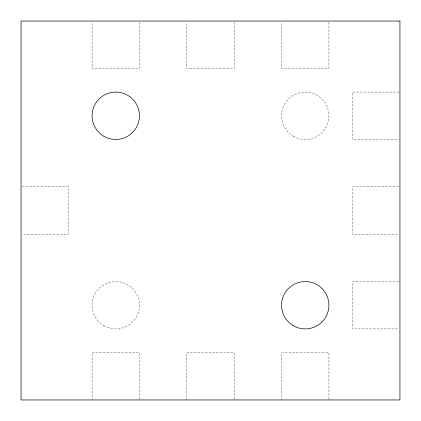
<?xml version="1.0" encoding="UTF-8"?>
<svg xmlns="http://www.w3.org/2000/svg" width="421" height="421" viewBox="0 0 421 421"><rect width="100%" height="100%" fill="white"/><g stroke="black" fill="none" stroke-linecap="round" stroke-linejoin="round"><path stroke-width="0.32" stroke-dasharray="2.1 1.58" d="M399.292 92.094L352.587 92.094L352.587 139.456L398.634 139.456M22.366 186.819L68.412 186.819L68.412 234.181L22.366 234.181M398.634 186.819L352.587 186.819L352.587 234.181L398.634 234.181M398.634 281.538L352.587 281.538L352.587 328.901L398.634 328.901M328.906 22.366L328.906 68.412L281.544 68.412L281.544 22.366M328.906 399.292L328.906 352.587L281.544 352.587L281.544 399.292M234.181 22.366L234.181 68.412L186.819 68.412L186.819 22.366M234.181 399.292L234.181 352.587L186.819 352.587L186.819 399.292M139.456 22.366L139.456 68.412L92.094 68.412L92.094 22.366M139.456 399.292L139.456 352.587L92.094 352.587L92.094 399.292M293.384 136.283A23.681 23.681 0 0 0 328.906 115.775A23.681 23.681 0 0 0 293.384 95.267A23.681 23.681 0 0 0 293.384 136.283M103.934 325.733A23.681 23.681 0 0 0 139.456 305.225A23.681 23.681 0 0 0 103.934 284.717A23.681 23.681 0 0 0 103.934 325.733"/><path stroke-width="0.63" d="M399.95 21.05L21.05 21.05L21.05 399.95L399.95 399.95L399.95 21.05M103.934 136.283A23.681 23.681 0 0 0 139.456 115.775A23.681 23.681 0 0 0 103.934 95.267A23.681 23.681 0 0 0 103.934 136.283M293.384 325.733A23.681 23.681 0 0 0 328.906 305.225A23.681 23.681 0 0 0 293.384 284.717A23.681 23.681 0 0 0 293.384 325.733"/></g></svg>
